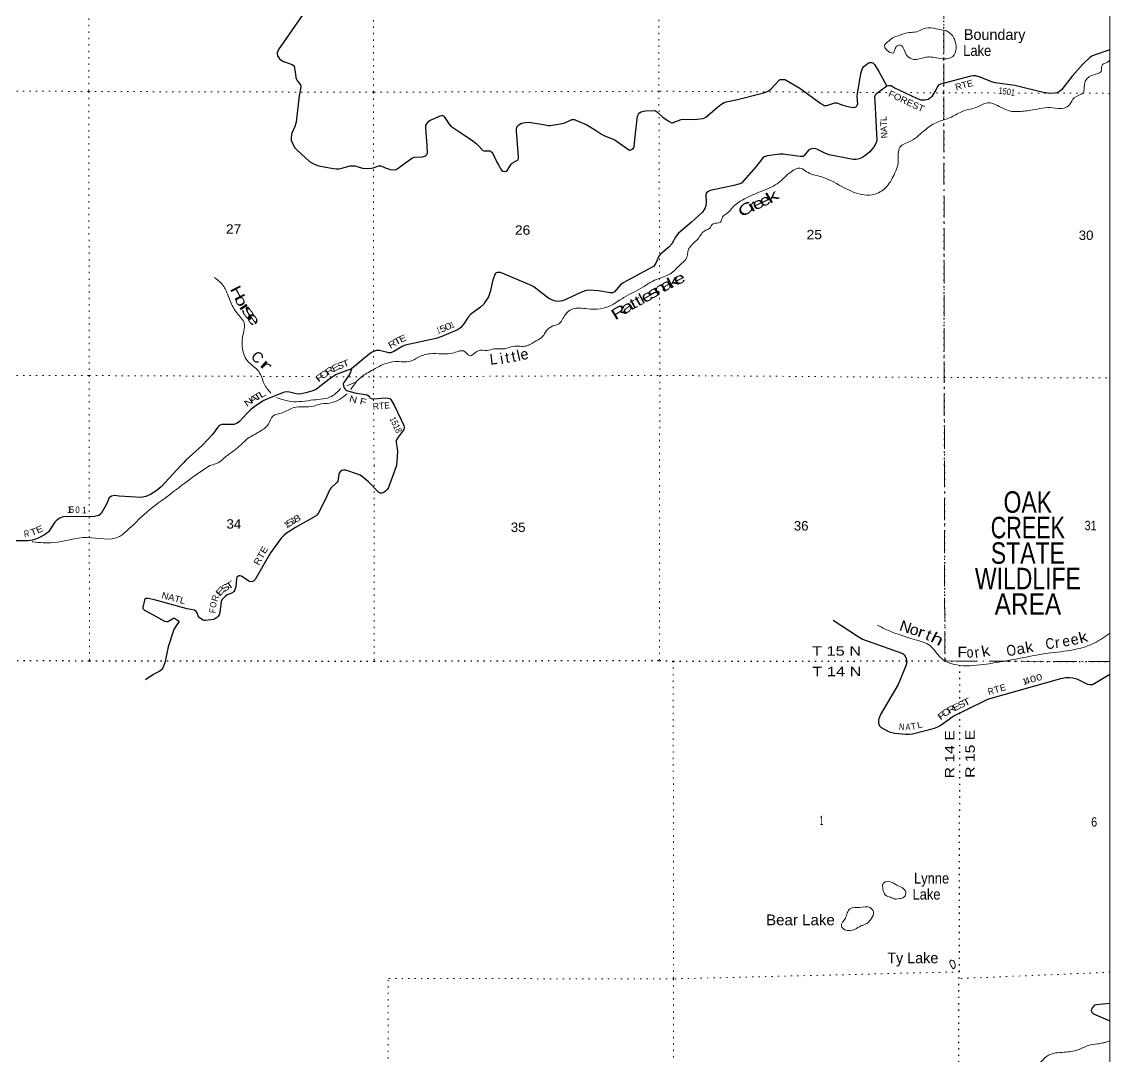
# Model space of a CAD drawing. Header units: feet. Extents: x -252658 to 9, y -366365 to -181930.
# Drawn here: x -20262 to 6, y -285860 to -266598 of the extents above; entities that cross this region are included whole.
import ezdxf
from ezdxf.enums import TextEntityAlignment as Align

# ---------------------------------------------------------------- set-up
doc = ezdxf.new("R2010")
doc.units = ezdxf.units.FT
doc.header["$LTSCALE"] = 80
doc.linetypes.add('DOT_DASHED', pattern=[7.7, 5, -1.2, 0.3, -1.2])
doc.linetypes.add('DOTTED', pattern=[1.5, 0.3, -1.2])
for name, color, linetype, lineweight in [('29', 7, 'Continuous', 25), ('39', 7, 'Continuous', 13), ('4', 7, 'Continuous', 13), ('44', 7, 'DOT_DASHED', 13), ('6', 7, 'DOTTED', 25), ('7', 7, 'DOTTED', 13)]:
    doc.layers.add(name, color=color, linetype=linetype, lineweight=lineweight)
doc.layers.add('30', color=7, linetype='Continuous')
doc.layers.add('41', color=7, linetype='Continuous')

msp = doc.modelspace()

# ---------------------------------------------------------------- linework, layer by layer
at = {"layer": '29'}
for points in [[(-14886.48, -266259.76), (-15478.55, -267112.94), (-15504.82, -267175.43), (-15507.8, -267199.27), (-15499.71, -267232.82), (-15463.14, -267285.68), (-15439.31, -267309.52), (-15388.16, -267335.89), (-15226.01, -267395.4), (-15207.04, -267404.87), (-15192.15, -267431.69), (-15172.96, -267527.97), (-15157.88, -267638.17), (-15140.05, -267683.48), (-15074.75, -267775.01), (-15068.58, -267802.67), (-15073.37, -267845.07), (-15096.62, -267974.94), (-15138.16, -268352.8), (-15154.94, -268470.13), (-15178.09, -268550.56), (-15233.85, -268674.25), (-15246.11, -268746.07), (-15242.79, -268802.37), (-15213.01, -268876.87), (-15177.27, -268942.42), (-15139.78, -268983.18), (-14904.81, -269197.19), (-14818.81, -269250.26), (-14729.12, -269283.6), (-14534.22, -269318.88)], [(0, -267122.82), (-295.59, -267220.17), (-337.28, -267238.05), (-374.58, -267263.82), (-504.23, -267388.73), (-705.03, -267609.05), (-897.11, -267860.83), (-938.58, -267897.11), (-986.44, -267920.42), (-1033.25, -267928.28), (-1120.45, -267932.34), (-1244.01, -267914.36), (-1773.1, -267787.49), (-2138.16, -267734.15), (-2201.4, -267714.82), (-2432.4, -267623.41), (-2505.14, -267607.55), (-2540.87, -267604.57), (-2588.92, -267607.99), (-3156.65, -267758.94), (-3187.06, -267774.41), (-3204.93, -267795.27), (-3239.93, -267864.25), (-3315.11, -267991.94), (-3349.81, -268023.36), (-3383.6, -268042.59), (-3446.53, -268058.5), (-3481.87, -268060.47), (-3511.65, -268057.49), (-3596.86, -268025.12), (-4016.86, -267827.19), (-4075.94, -267793.79), (-4117.69, -267792.29), (-4155.16, -267795.92)], [(-5179.2, -268127.53), (-5121.96, -268110.38), (-5091.86, -268107.63), (-5074.32, -268111.87), (-4971.72, -268148.75), (-4926.92, -268164.02), (-4816.74, -268190.83), (-4763.24, -268192.66), (-4742.29, -268187.85), (-4719.96, -268172.96), (-4703.58, -268153.59), (-4694.39, -268129.25), (-4703.58, -267989.7), (-4698.71, -267939.09), (-4639.12, -267563.39), (-4613.5, -267480.91), (-4600.1, -267457.07), (-4585.8, -267439.79), (-4521.18, -267381.09), (-4500.34, -267366.19), (-4475.03, -267358.74), (-4451.2, -267355.76), (-4432.44, -267359.13), (-4408.03, -267369.17), (-4384.2, -267394.5), (-4303.38, -267526.41), (-4155.16, -267795.92)], [(-11385.42, -269264.12), (-11329.19, -269363.94), (-11305.4, -269382.69), (-11272.64, -269387.15), (-11242.87, -269379.71), (-11222.75, -269364.9), (-11149.07, -269248.6), (-11133.21, -269233.63), (-11030.27, -269176.53), (-11019.53, -269162.18), (-11015.06, -269139.84), (-11020.88, -269024.51), (-11051.57, -268637.99), (-11050.06, -268596.78), (-11044.84, -268569.21), (-11028.46, -268536.43), (-11012.35, -268520.27), (-10987.52, -268502.91), (-10954.77, -268488.02), (-10880.32, -268473.12), (-10831.15, -268469.88), (-10622.52, -268497.79), (-10487.25, -268525.26), (-10456.08, -268527.32), (-10424.71, -268526.75), (-10201.38, -268493.97), (-10150.36, -268478.05), (-10030.9, -268421.72), (-10016.01, -268415.76), (-10001.18, -268415.36), (-9969.86, -268420.23), (-9944.54, -268427.68), (-9741, -268517.79), (-9678.03, -268551.36), (-9577.17, -268613.33), (-9469.58, -268692.9), (-9423.46, -268718.79), (-9249.3, -268782.41), (-9214.98, -268800.17), (-8965.86, -268979.1), (-8946.98, -268986.4), (-8932.09, -268986.4), (-8918.69, -268983.42), (-8896.35, -268970.01), (-8874.02, -268949.16), (-8858.87, -268918.03), (-8839.13, -268732.09), (-8799.64, -268358.21), (-8780.96, -268319.69), (-8758.63, -268295.85), (-8725.88, -268276.48), (-8686.31, -268263.18), (-8643.99, -268255.63), (-8481.35, -268251.03), (-8460.85, -268255.63), (-8441.49, -268267.54), (-8325.79, -268374.51), (-8209.96, -268456.02), (-8165.3, -268476.88), (-8144.45, -268479.86), (-8129.88, -268476.35), (-7986.63, -268420.26), (-7954.59, -268413.9), (-7775.89, -268419.52), (-7687.36, -268414.3), (-7580.16, -268396.42), (-7548.89, -268385.99), (-7526.44, -268373.75), (-7269.44, -268157.94), (-7214.63, -268117.08), (-7183.36, -268100.69), (-7148.32, -268089), (-6933, -268042.92), (-6466, -267925.07), (-6405.41, -267906.26), (-6371.91, -267890.61), (-6335.43, -267867.52), (-6312.69, -267850.41), (-6160.59, -267685.69), (-6155.27, -267679.8), (-6137.41, -267673.84), (-6091.25, -267672.35), (-6051.05, -267675.33), (-6026.02, -267684.91), (-5772.25, -267831.3), (-5385.17, -268116.98), (-5337.11, -268146.88), (-5323.71, -268154.33), (-5299.16, -268155.79), (-5268.62, -268154.33), (-5179.2, -268127.53)], [(-4155.16, -267795.92), (-4346.93, -267936.81), (-4369.56, -267964.08), (-4382.66, -267996.41), (-4378.66, -268084.08), (-4355.7, -268436.51), (-4343.58, -268693.8)], [(-14534.22, -269318.88), (-14410.5, -269334.26), (-14353.92, -269334.26), (-14305.34, -269326.96), (-14148.45, -269280.62), (-14100.05, -269278.79), (-14059.11, -269283.6), (-13917.67, -269322.47), (-13835.78, -269331.28), (-13749, -269326), (-13718.16, -269320.85), (-13616.06, -269283.17), (-13575.22, -269282.11), (-13475.82, -269322.47), (-13399.53, -269347.67), (-13319.13, -269353.63), (-13292.33, -269347.67), (-13271.1, -269338.33), (-13091.15, -269203.88), (-13000.51, -269139.09), (-12947.78, -269117.12), (-12803.11, -269110.43), (-12757.82, -269101.84), (-12738.46, -269085.45), (-12714.64, -269061.61), (-12706.09, -269041.26), (-12712.85, -268899.11), (-12736.12, -268580.7), (-12736.97, -268529.72), (-12721.34, -268500.78), (-12680.39, -268449.27), (-12656.57, -268431.39), (-12610.1, -268413.74), (-12468.97, -268350.94), (-12445.15, -268344.98), (-12424.72, -268345.37), (-12409.41, -268347.96), (-12394.52, -268362.86), (-12311.59, -268496.49), (-12272.43, -268541.64), (-12144.04, -268626.09), (-11888.47, -268794.51), (-11809.39, -268856), (-11762.89, -268901.72), (-11677.36, -268994.55), (-11654.55, -269002.01), (-11562.93, -268999.59), (-11542.14, -269004.26), (-11526.5, -269013.93), (-11507.89, -269026.6), (-11491.08, -269050.27), (-11422.11, -269198.99), (-11385.42, -269264.12)], [(-4343.58, -268693.8), (-4338.82, -268794.89), (-4354.38, -268853.09), (-4390.17, -268922.5), (-4473.37, -269017.81), (-4536.02, -269076.58), (-4604.51, -269124.25), (-4667.36, -269150.14), (-4723.63, -269160.01), (-4774.25, -269160.01), (-4848.7, -269148.09), (-5228.37, -269075.08), (-5295.12, -269052.39), (-5442.78, -268973.77), (-5477.09, -268962.68), (-5529.13, -268955.89), (-5576.78, -268967.81), (-5609.9, -268991.5), (-5691.12, -269090.83), (-5713.76, -269104.88), (-5758.43, -269107.86), (-5859.87, -269095.3), (-6086.54, -269063.23), (-6145.55, -269063.16), (-6383.77, -269095.94), (-6434.4, -269110.84), (-6460.72, -269131.88), (-6584.69, -269294.86), (-6860.56, -269600.56), (-6909.37, -269624.85), (-7001.59, -269649.31), (-7446.24, -269737.34), (-7490.04, -269761.92), (-7510.89, -269785.76), (-7527.26, -269814.65), (-7516.59, -269968.85), (-7522.8, -270021.16), (-7537.69, -270059.9), (-7552.58, -270092.67), (-7584.4, -270140.34), (-7788.92, -270326.61), (-8036.48, -270538.15), (-8086.67, -270608.09), (-8158.57, -270731.84), (-8212.86, -270795.06), (-8366.65, -270923.75), (-8399.77, -270961.28), (-8452.54, -271095.08), (-8477.2, -271128.15), (-8501.02, -271151.99), (-8594.12, -271205.87), (-9062.35, -271457.41), (-9110.88, -271497.37), (-9226.13, -271627.26), (-9260.81, -271644.11), (-9306.53, -271648.12), (-9521.58, -271607.72), (-9692.19, -271596.17), (-9751.72, -271601.93), (-9841.05, -271631.73), (-9960.15, -271689.8), (-10189.46, -271792.64), (-10232.3, -271803.41), (-10284.75, -271807.54), (-10350.26, -271795.62), (-10446.74, -271751.44), (-10730.02, -271536.74), (-10799.92, -271494.66), (-11348.22, -271268.97), (-11382.08, -271263.73), (-11402.93, -271263.73), (-11426.75, -271275.64), (-11446.84, -271292.09), (-11490.02, -271403.77), (-11538.23, -271629.47), (-11572.66, -271719.63), (-11632.22, -271814.99), (-11659.02, -271853.72), (-11717.5, -271912.03), (-11897.25, -272044.43), (-11952.15, -272100.02), (-12029.56, -272221.4), (-12095.27, -272296.22), (-12147.07, -272336.41), (-12440.7, -272460.11), (-12544.13, -272492.91), (-13122.62, -272618.04), (-13164.01, -272637.39), (-13345.96, -272746.17), (-13387.65, -272761.06), (-13424.21, -272761.11), (-13602.06, -272716.37), (-13655.66, -272719.35), (-13694.37, -272731.27), (-13750.95, -272758.08), (-13798.06, -272793.74), (-14119.77, -273059)], [(-14119.77, -273059), (-14409.96, -273168.44), (-14453.71, -273194.61), (-14545.36, -273261.27), (-14771.89, -273439.33), (-14842.32, -273473.21), (-14973.34, -273508.97), (-15083.52, -273529.83), (-15150.25, -273525.96), (-15277.08, -273497.05), (-15340.73, -273490.21), (-15376.83, -273495.57), (-15408.1, -273505.99), (-15667.17, -273610.28), (-15751.9, -273652.59), (-15899.44, -273744.37), (-15994.73, -273815.89), (-16069.38, -273893.87), (-16209.14, -274039.37), (-16249.74, -274074.35), (-16304.43, -274095.99), (-16386.53, -274099.12), (-16536.7, -274098.97), (-16569.45, -274107.9), (-16587.57, -274121.32), (-16611.14, -274146.64), (-16713.53, -274282.28), (-16896.08, -274482.75), (-17205.22, -274761.96), (-17246.91, -274803.68), (-17303.35, -274860.83)], [(-14119.77, -273059), (-14149.98, -273143.96), (-14177.2, -273192.56), (-14265.36, -273316.04), (-14274.92, -273339.77), (-14274.3, -273375.64), (-14263.87, -273406.92), (-14246.01, -273435.23), (-14229.72, -273450.25), (-14208.78, -273465.03), (-14171.56, -273478.44), (-14057.52, -273509.85), (-13828.89, -273545.94), (-13811.99, -273555.17), (-13789.65, -273589.44), (-13779.16, -273600.42), (-13749.45, -273614.77), (-13731.59, -273619.24), (-13717.09, -273621), (-13496, -273602.99), (-13438.27, -273604.34), (-13409.73, -273613.78), (-13390.62, -273629.67), (-13320.58, -273750.67), (-13145.1, -274116.49), (-13139.73, -274139.95), (-13139.73, -274162.3), (-13148.66, -274189.12), (-13159.98, -274208.42), (-13253.5, -274335.65), (-13281.93, -274382.06), (-13290.11, -274403.67), (-13288.5, -274431.39), (-13270.02, -274542.97), (-13267.88, -274595.68), (-13272.79, -274695.7), (-13287.15, -274863.52)], [(-17303.35, -274860.83), (-17664.69, -275256.68), (-17739.5, -275319.62), (-17864.95, -275398.13), (-17951.34, -275437.43), (-18038.05, -275455.58), (-18445.53, -275429.16), (-18532.5, -275417.78), (-18593.4, -275430.26), (-18634.6, -275461.01), (-18682.23, -275581.47), (-18783.19, -275754.57), (-18827.01, -275789.11), (-18905.54, -275812.69), (-19049.34, -275818.85), (-19426.94, -275808.58), (-19490.63, -275814.65), (-19553.45, -275840.19), (-19600.57, -275871.63), (-19643.4, -275917.09), (-19766.35, -276094.05), (-19824.4, -276142.76), (-19958.54, -276213.01), (-20008.28, -276233.75), (-20060, -276248.85), (-20150.32, -276260.64), (-20389.85, -276264.57)], [(-13287.15, -274863.52), (-13431.09, -275271.79), (-13455.22, -275309.72), (-13486.64, -275341.16), (-13520, -275363.76), (-13553.39, -275376.52), (-13589.56, -275372.66), (-13616.22, -275360.8), (-13808.09, -275161.69), (-13916.61, -275071.01), (-13963.73, -275039.58), (-14011.05, -275020.69), (-14224.86, -274947.24), (-14270.36, -274945.25), (-14305.35, -274955.1), (-14332.84, -274978.67), (-14350.51, -275000.29), (-14358.76, -275024.58), (-14379.5, -275150.24), (-14397.63, -275177.11), (-14509.55, -275280.26), (-14526.31, -275305.1), (-14619.48, -275512.19), (-14745.16, -275754.74), (-14760.86, -275778.31), (-14783.07, -275800.71), (-15168.01, -276014.03), (-15332.21, -276120.17), (-15385.22, -276165.36), (-15432.97, -276212.09), (-15630.44, -276484.44), (-15913.2, -276983.9), (-15938.9, -277008.22), (-15966.39, -277020.01), (-16007.62, -277025.9), (-16033.15, -277017.07), (-16172.54, -276919.81), (-16200.51, -276912.27), (-16221.63, -276915.88), (-16239.3, -276925.7), (-16255.01, -276941.42), (-16262.76, -276961.82), (-16277.69, -277119.46), (-16294.27, -277175.22), (-16311.94, -277206.66), (-16338.3, -277228.91), (-16436.45, -277268.25), (-16470.98, -277294.09), (-16508.29, -277329.46), (-16535.77, -277362.86), (-16551.12, -277395.35), (-16572.3, -277594.88), (-16588.78, -277639.88), (-16608.42, -277669.35), (-16633.94, -277696.86), (-16654.94, -277712.19), (-16694.81, -277730.26), (-16842.06, -277747.94), (-16861.69, -277745.97), (-16886.91, -277742.73), (-16932.38, -277712.57), (-16955.94, -277690.96), (-16980.32, -277658.31), (-16997.17, -277604.52), (-17017.79, -277576.22), (-17048.21, -277557.36), (-17183.34, -277527.3), (-17791.81, -277363.88), (-17910.14, -277334.38), (-17937.63, -277334.38), (-17955.51, -277338.93), (-17969.04, -277352.06), (-17978.86, -277365.81), (-18010.27, -277503.34), (-18010.27, -277521.03), (-18004.38, -277530.85), (-17976.89, -277554.43), (-17817.47, -277643.26), (-17605.82, -277756.79), (-17568.42, -277762.57), (-17542.99, -277762.68), (-17436.96, -277701.78), (-17418.18, -277701.58), (-17346.54, -277749.94), (-17338.8, -277758.76), (-17336.83, -277772.51), (-17425.19, -277901.2), (-17439.56, -277933.07), (-17535.33, -278239.97), (-17601.07, -278537.08), (-17629.38, -278617.34), (-17660.79, -278664.49), (-17689.9, -278688.29), (-17776.63, -278731.29), (-17820.2, -278757.39), (-17958.65, -278852.39)], [(-5153.47, -277739.79), (-4689.73, -278046.09), (-4604.36, -278093.72), (-3856.37, -278358.61), (-3822.93, -278388.43), (-3791.52, -278451.3), (-3783.67, -278522.03), (-3799.83, -278590.56), (-3941.82, -278941.12), (-4274.87, -279496.18), (-4309.85, -279596.73), (-4309.85, -279655.68), (-4290.22, -279706.76), (-4260.37, -279741.85), (-4108.97, -279818.64), (-4003.56, -279844.29), (-3801.51, -279862.43), (-3737.26, -279863.01), (-3673.71, -279856.08), (-3267.31, -279749.85), (-3202.5, -279726.41), (-3159.31, -279700.87), (-2992.54, -279581.8), (-2935.48, -279537.79), (-2908.27, -279520.82), (-2347.1, -279246.27), (-2296.89, -279222.18), (-2252.23, -279205.76), (-911.84, -278823.66), (-828.77, -278809.87), (-750.24, -278807.9), (-691.33, -278813.8), (-616.15, -278831.44), (-416.46, -278929.72), (-371.03, -278940.74), (-347.74, -278941.5), (-326.14, -278936.6), (-246.87, -278895.57), (0, -278743.71)], [(0, -284876.97), (-249.56, -284901.46), (-285.19, -284911.29), (-328.1, -284956.47), (-351.7, -285006.73), (-343.81, -285035.06), (-304.12, -285068.91), (0, -285201.33)]]:
    msp.add_lwpolyline(points, dxfattribs=at)
at = {"layer": '39'}
msp.add_line((-14034.33, -273304.28), (-14208.07, -273378.49), dxfattribs=at)
for points in [[(-3054.49, -266760.95), (-3235.18, -266728.32), (-3434.26, -266715.57), (-3571.92, -266774.05), (-3832.14, -266816.8), (-3939.37, -266857.59), (-4050.63, -266898.33), (-4126.02, -266965.71), (-4191.21, -267023.17), (-4122.55, -267152.85), (-4032.3, -267176.2), (-4005.34, -267118.23), (-3962.09, -267046.39), (-3899.54, -267035.17), (-3832.31, -267122.59), (-3773.4, -267230.01), (-3657.62, -267299.98), (-3441.73, -267260.66), (-3367.16, -267253.62), (-3081.86, -267289.68), (-2926.25, -267243.5), (-2863.81, -267093.47), (-2893.7, -266924.07), (-2950.87, -266836.79), (-2986.65, -266804.12), (-3054.49, -266760.95)], [(0.93, -267314.86), (-98.23, -267374.38), (-136.71, -267391.97), (-162.65, -267522.38), (-241.76, -267567.58), (-424.06, -267651.61), (-476.04, -267773.63), (-498.15, -267918.18), (-666.5, -268012.46), (-750.79, -268142.08), (-854.33, -268207.07), (-1071.57, -268198.09), (-1440.46, -268239.36), (-1692.44, -268268.13), (-1823.24, -268266.36), (-2093.46, -268158.08), (-2265.83, -268105.45), (-2423.62, -268163.67), (-2597.53, -268223.67), (-2736.93, -268262.02), (-2949.76, -268371.79), (-3166.18, -268449.33), (-3423.81, -268596.72), (-3714.71, -268822.12), (-3911.47, -268934.13), (-3941.11, -269187.21), (-4035.69, -269479.65), (-4201.93, -269714.79), (-4428.77, -269818.33), (-4623.96, -269815.69), (-4992.22, -269663.84), (-5384.2, -269481.49), (-5650.62, -269389.36), (-5750.41, -269327.65), (-5962.89, -269411.28), (-6197.14, -269615.32), (-6494.93, -269756.13), (-6804.8, -269896.77), (-7005.92, -270032.86), (-7089.8, -270132.31), (-7152.84, -270179.74), (-7214.01, -270237.25), (-7253.54, -270331.27), (-7390.76, -270357.58), (-7454.36, -270445.23), (-7527.29, -270480.46), (-7674.44, -270643.43), (-7844.11, -270834.26), (-7897.01, -271022.65), (-8005.09, -271125.8), (-8143.8, -271260.72), (-8374.75, -271370.25), (-8510.37, -271426.75), (-8697.07, -271538.89), (-9051.95, -271733.25), (-9151.41, -271794.26), (-9279.31, -271875.01), (-9729.08, -271943.35), (-10012.92, -271947.55), (-10141.16, -272052.44), (-10266.3, -272225.77), (-10371.44, -272260.55), (-10489.37, -272347.47), (-10563.38, -272461.14), (-10681.17, -272538), (-10871.7, -272636.01), (-11109.29, -272642.85), (-11268.9, -272686.96), (-11474.23, -272690.21), (-11597.37, -272716.7), (-11764.53, -272724.5), (-11924.77, -272814.87), (-12016.28, -272737.18), (-12213.85, -272760.65), (-12658.92, -272780.77), (-12875.15, -272844.23), (-13025.08, -272916.64), (-13306.99, -272926.9), (-13500.78, -272968.53), (-13782.5, -273111.57), (-13979.6, -273247.71), (-14135.67, -273442.66)], [(-15626.26, -273511.16), (-15746.01, -273342.46), (-15849.49, -273109.7), (-16040.3, -272934.1), (-16153.62, -272685.12), (-16126.91, -272351.53), (-16118.89, -272206.79), (-16174.05, -272119.53), (-16328.2, -271912.24), (-16431.54, -271669.43), (-16527.66, -271487.06), (-16676.88, -271360.31)], [(-14206.07, -273527.76), (-14234.28, -273552.73), (-14525.15, -273696.99), (-14730.79, -273722.37), (-14827.85, -273755.25), (-15198.55, -273782.42), (-15413.21, -273878.08), (-15585.13, -273940.13), (-15673.81, -274095.85), (-15826.53, -274224.54), (-16057.8, -274358.21)], [(-14324.14, -273429.66), (-14493.26, -273572.69), (-14832.31, -273640.52), (-15247.32, -273669.09), (-15520.84, -273594.57)], [(-16057.8, -274358.21), (-16308.43, -274582.14), (-16483.31, -274712.55), (-16562.75, -274781.88), (-16759.51, -274861.64)], [(-16759.51, -274861.64), (-17125, -275112.05), (-17537, -275425.05), (-17985, -275773.05), (-18365, -276128.05), (-18440, -276181.05), (-19045, -276201.05), (-19678, -276297.05), (-20055, -276281.05), (-20067.11, -276279.59)], [(-0.61, -277980.11), (-143, -278083.05), (-457, -278234.05), (-797, -278311.05), (-1267, -278373.05), (-1552, -278427.05), (-2012, -278511.05), (-2482, -278581.05), (-2728, -278588.05), (-3157, -278435.05), (-3347, -278218.05), (-3628, -278104.05), (-3927, -278009.05), (-4185, -277906.05), (-4325, -277832.05)], [(-4002, -282933.05), (-4086, -282901.05), (-4182, -282857.05), (-4227, -282746.05), (-4227, -282657.05), (-4114, -282603.05), (-4000, -282657.05), (-3864, -282727.05), (-3800, -282802.05), (-3832, -282895.05), (-3921, -282926.05), (-3979, -282935.05), (-4000, -282935.05)], [(-4640, -283433.05), (-4745, -283494.05), (-4933, -283507.05), (-5000, -283438.05), (-4926, -283290.05), (-4890, -283192.05), (-4838, -283116.05), (-4665, -283092.05), (-4465, -283093.05), (-4402, -283177.05), (-4446, -283303.05), (-4506, -283374.05), (-4608, -283423.05), (-4639, -283433.05)], [(-2955, -284069.05), (-2905, -284088.05), (-2887, -284135.05), (-2888, -284205.05), (-2915, -284231.05), (-2946, -284196.05), (-2970, -284154.05), (-2981, -284101.05), (-2955, -284069.05)], [(-4004.92, -289797.49), (-3849.87, -289751.3), (-3740.28, -289613.3), (-3560.93, -289288.73), (-3484.89, -289070.02), (-3359.28, -288940.19), (-3194.91, -289001.74), (-3137.75, -288885.48), (-3135.45, -288581.74), (-3101.54, -288085.12), (-2990.47, -287752), (-2824.52, -287604.36), (-2646.52, -287458.81), (-2486.29, -287270.9), (-2286.23, -287131.55), (-2021.42, -286936.35), (-1800.54, -286702.61), (-1637.54, -286414.13), (-1428.13, -286101.85), (-1286.39, -285966.1), (-1140.71, -285840.43), (-854.85, -285786.2), (-597.21, -285741.82), (-399, -285661.05), (-235, -285632.05), (-130, -285613.05), (-73, -285598.05), (-1, -285575.37)]]:
    msp.add_spline(points, degree=3, dxfattribs=at)
at = {"layer": '4'}
msp.add_lwpolyline([(-250643.67, -181929.5), (-219314.25, -182252.72), (-187984.41, -182532.85), (-156654.22, -182769.88), (-125323.73, -182963.82), (-93993.01, -183114.65), (-62662.1, -183222.4), (-31331.08, -183287.04), (0, -183308.59), (0, -366365.25), (-31582.88, -366343.53), (-63165.71, -366278.36), (-94748.41, -366181.36), (-126330.93, -366017.71), (-157913.21, -365822.21), (-189495.2, -365583.27), (-221076.82, -365300.9), (-252658.03, -364975.08)], close=True, dxfattribs=at)
msp.add_lwpolyline([(-250643.67, -181929.5), (-219314.25, -182252.72), (-187984.41, -182532.85), (-156654.22, -182769.88), (-125323.73, -182963.82), (-93993.01, -183114.65), (-62662.1, -183222.4), (-31331.08, -183287.04), (0, -183308.59), (0, -366365.25), (-31582.88, -366343.53), (-63165.71, -366278.36), (-94748.41, -366181.36), (-126330.93, -366017.71), (-157913.21, -365822.21), (-189495.2, -365583.27), (-221076.82, -365300.9), (-252658.03, -364975.08)], close=True, dxfattribs=at)
at = {"layer": '44'}
for points in [[(0, -246728.1), (-3076.4, -246769.58), (-3115.14, -251977.09), (-3081.94, -274862.79)], [(-3081.94, -274862.79), (-3075.28, -278499.88), (-2865.07, -278502.93), (0.16, -278510.56)]]:
    msp.add_lwpolyline(points, dxfattribs=at)
at = {"layer": '6'}
for p, q in [((-3081.94, -274862.79), (-3075.28, -278499.88)), ((-2796.31, -279199.37), (-2795.91, -278544.05)), ((-2135, -278505.5), (0.16, -278510.56))]:
    msp.add_line(p, q, dxfattribs=at)
for points in [[(-3081.94, -274862.79), (-3082.81, -273224.12), (-3090.35, -267921.47), (-3099.66, -262651.17), (-3099.75, -262588.67), (-3107.39, -257321.17), (-3107.44, -257282.89), (-3110.63, -252058.09), (-3115.53, -251975.54), (-3076.4, -246769.58), (-3094.09, -241511.34), (-3088.91, -241426.91), (-3088.76, -236215.6), (-3089.47, -236121.04), (-3098.3, -230890.29), (-3090.78, -230781.76), (-3126.04, -229095.5)], [(-31451, -278480.93), (-29623.72, -278478.23), (-24310.82, -278482.99), (-18999.99, -278495.77), (-13703.18, -278502.42), (-8388.13, -278489.09), (-8132.94, -278503.03), (-3075.28, -278499.88), (-2865.07, -278502.93)], [(-2816.2, -303126.06), (-2810.36, -300350.17), (-2809.2, -300197.3), (-2814.44, -295043.45), (-2817.34, -294894.57), (-2810.4, -289724.72), (-2811.29, -289575.86), (-2810.44, -284414.01), (-2799.45, -284289.37), (-2796.46, -279439.94)]]:
    msp.add_lwpolyline(points, dxfattribs=at)
at = {"layer": '7'}
for p, q in [((0, -267930.84), (-1743.16, -267925.56)), ((-13701.88, -274863.27), (-13710.08, -273862.87)), ((-19008.74, -274859.47), (-18999.99, -278495.77)), ((-13701.88, -274863.27), (-13703.18, -278502.42)), ((-8386.79, -274865.84), (-8388.13, -278489.09)), ((6, -284296.05), (-2810.44, -284414.01))]:
    msp.add_line(p, q, dxfattribs=at)
for points in [[(-8393.06, -252621.13), (-8397.03, -257281.44), (-8411.58, -262602.4), (-8397.52, -267891.57), (-8385.36, -271454.87)], [(-19012.72, -253609.73), (-19011.54, -257258.26), (-19009.96, -262577.43), (-19016.44, -267896.5), (-19004.38, -273185.63), (-19008.74, -274859.47)], [(-13711.78, -273656.06), (-13715.43, -273211.06), (-13715.25, -267910.01), (-13716.88, -262594.86), (-13715.5, -262088.82)], [(-4154.4, -267915.48), (-8397.52, -267891.57), (-13715.25, -267910.01), (-19016.44, -267896.5), (-24331.41, -267860.66), (-29653.02, -267869), (-31447.44, -267879.6)], [(-2135.01, -267924.37), (-3091.42, -267921.47), (-3893.91, -267916.95)], [(-8384.39, -271737.04), (-8379.46, -273182.8), (-8386.79, -274865.84)], [(-31454.76, -273198.76), (-29627.02, -273168.38), (-24317.89, -273190.05), (-19004.38, -273185.63), (-14850.02, -273205.6)], [(-14524.96, -273207.17), (-13715.43, -273211.06), (-8379.46, -273182.8), (-3083.89, -273223.04), (0, -273228.79)], [(-8132.94, -278503.03), (-8123.42, -284419.31), (-8139.37, -289717.84), (-8129.45, -295050.75), (-8139.4, -300353.35), (-8142.55, -303217.05)], [(-2799.45, -284289.37), (-8123.42, -284419.31), (-13440.32, -284412.52)], [(-13457.14, -302232.05), (-13456.46, -300366.67), (-13450.42, -295049.96), (-13442.43, -289741.32), (-13440.32, -284412.52)]]:
    msp.add_lwpolyline(points, dxfattribs=at)

# ---------------------------------------------------------------- texts
at = {"layer": '30'}
for s, rotation, width, p in [('RTE', 14.89, 1.05, (-2699.11, -267833.89)), ('FOREST', 334.767, 1.1, (-3814.78, -268131.04)), ('1501', 351.687, 0.8, (-1929.47, -267956.66)), ('0', 22.845, 1.45, (-12299.45, -272324.95)), ('1', 22.845, 0.55, (-12223.7, -272294.31)), ('1', 19.595, 0.45, (-12485.22, -272400)), ('5', 22.845, 1.3, (-12398.47, -272366.21)), ('R', 30.873, 1.25, (-13334.98, -272651.66)), ('T', 28.873, 1.5, (-13239.46, -272596.14)), ('E', 25.205, 1.2, (-13144.27, -272550.41)), ('E', 28.887, 1.3, (-14395.97, -273090.89)), ('S', 20.663, 1.1, (-14305.78, -273054.42)), ('T', 20.663, 1.3, (-14208.45, -273016.21)), ('F', 38.169, 1.7, (-14673.93, -273267.73)), ('O', 38.169, 1.4, (-14593.66, -273209.54)), ('R', 35.03, 1.35, (-14497.23, -273143.63)), ('N', 34.884, 1.35, (-16005.69, -273729.49)), ('A', 31.535, 1.45, (-15918.17, -273672.74)), ('T', 30.928, 1.55, (-15840.55, -273630.73)), ('L', 28.928, 1.5, (-15754.64, -273580.07)), ('N F', 347.03, 1.25, (-14016.43, -273706.67)), ('1518', 295.627, 0.85, (-13350.31, -274128.77)), ('5', 358.442, 0.8, (-19331.42, -275743.24)), ('0', 358.442, 0.9, (-19225.83, -275744.26)), ('5', 32.879, 1.6, (-15238.02, -275975.94)), ('1', 32.879, 0.85, (-15175.29, -275935.38)), ('8', 28.994, 1.5, (-15109.45, -275901.55)), ('T', 20.09, 1.25, (-20023.2, -276151.88)), ('E', 24.09, 1.2, (-19907.48, -276102.75)), ('1', 32.879, 0.85, (-15300.76, -276016.48)), ('R', 7.437, 0.8, (-20163.65, -276188.91)), ('S', 35.663, 1.5, (-16440.71, -277186.06)), ('T', 32.59, 1.6, (-16357.76, -277140.04)), ('E', 48.842, 1.7, (-16519.22, -277240)), ('O', 77.941, 0.85, (-16639.54, -277466.11)), ('F', 83.941, 0.85, (-16649.05, -277571.98)), ('4', 15.911, 1.15, (-1524.29, -278925.47)), ('0', 15.911, 1.25, (-1414.74, -278894.23)), ('0', 15.911, 1.25, (-1301.09, -278861.83)), ('R', 15.911, 0.95, (-2202.08, -279118.67)), ('T', 15.911, 1.15, (-2090.25, -279086.8)), ('E', 26.357, 1.25, (-2833.68, -279409.23)), ('S', 26.357, 1.25, (-2736.26, -279360.96)), ('T', 26.357, 1.45, (-2642.01, -279315.36)), ('F', 35.526, 1.6, (-3095.93, -279563.96)), ('O', 35.526, 1.3, (-3016.04, -279504.25)), ('R', 31.357, 1.25, (-2925.13, -279449.94)), ('N', 354.87, 0.75, (-3882.39, -279783.34)), ('A', 1.845, 0.75, (-3758.92, -279787.94)), ('T', 11.649, 1.05, (-3646.44, -279775.81)), ('L', 14.649, 1.1, (-3525.57, -279745))]:
    msp.add_text(s, height=120, rotation=rotation, dxfattribs=dict(at, width=width)).set_placement(p, align=Align.CENTER)
for s, rotation, p in [('NATL', 92.697, (-4151.77, -268559.06)), ('RTE', 4.657, (-13561.79, -273808.03)), ('1', 358.442, (-19377.22, -275742.38)), ('1', 358.442, (-19097.32, -275749.66)), ('R', 70.471, (-16603.21, -277350.94)), ('1', 15.911, (-1569.28, -278938.29)), ('E', 15.911, (-1978.88, -279055.05))]:
    msp.add_text(s, height=120, rotation=rotation, dxfattribs=at).set_placement(p, align=Align.CENTER)
for s, rotation, width, p in [('RTE', 60.484, 1.15, (-15849.52, -276729.33)), ('NATL', 344.967, 1.1, (-17668.37, -277328))]:
    msp.add_text(s, height=120, rotation=rotation, dxfattribs=dict(at, width=width)).set_placement(p)
at = {"layer": '41'}
for s, p in [('Boundary', (-2718.73, -266936.04)), ('Ty Lake', (-4146, -284129.05))]:
    msp.add_text(s, height=200, dxfattribs=at).set_placement(p)
for s, width, p in [('Lake', 0.9, (-2731.65, -267233.26)), ('Lynne', 0.9, (-3648.8, -282644.5)), ('Lake', 0.9, (-3676, -282944.05)), ('Bear Lake', 1.05, (-6403, -283421.05))]:
    msp.add_text(s, height=200, dxfattribs=dict(at, width=width)).set_placement(p)
for s, rotation, width, p in [('k', 30.998, 1.7, (-6238.57, -269934.39)), ('C', 38.781, 1.55, (-6717.07, -270159.95)), ('r', 31.716, 1.7, (-6607.26, -270109.92)), ('e', 26.467, 1.4, (-6512.96, -270070.27)), ('e', 24.356, 1.3, (-6387.4, -270011.99)), ('k', 27.705, 1.6, (-8091.26, -271523.81)), ('e', 26.489, 1.4, (-7976.04, -271467.33)), ('H', 296.869, 1.4, (-16328.86, -271691.26)), ('s', 31.513, 1.8, (-8451.31, -271716.65)), ('n', 30.468, 1.6, (-8338.43, -271650.46)), ('a', 28.691, 1.55, (-8219.14, -271585.87)), ('o', 296.696, 1.35, (-16265.09, -271835.9)), ('t', 29.096, 1.35, (-8830.26, -271929.35)), ('t', 29.096, 1.35, (-8738.11, -271879.03)), ('l', 28.321, 1.15, (-8671.4, -271843.13)), ('e', 28.321, 1.45, (-8575.1, -271791.22)), ('r', 303.473, 1.8, (-16181.04, -271972.48)), ('s', 307.912, 2.05, (-16105.1, -272076.64)), ('R', 31.673, 1.5, (-9089.99, -272085.47)), ('a', 31.332, 1.6, (-8944.09, -271993.25)), ('e', 304.987, 1.65, (-16027.01, -272186.92)), ('L', 6.534, 0.95, (-11465.88, -272976.53)), ('r', 317.676, 2.15, (-15779.16, -273062.09))]:
    msp.add_text(s, height=200, rotation=rotation, dxfattribs=dict(at, width=width)).set_placement(p, align=Align.CENTER)
for s, rotation, p in [('C', 315.894, (-15942.16, -272915.78)), ('i', 10.218, (-11309.14, -272967.25)), ('t', 9.291, (-11205.91, -272948.26)), ('t', 11.488, (-11085.07, -272927.8)), ('l', 13.192, (-10988.48, -272908.24)), ('e', 10.754, (-10885.95, -272885.01))]:
    msp.add_text(s, height=200, rotation=rotation, dxfattribs=at).set_placement(p, align=Align.CENTER)
for s, rotation, width, p in [('N', 341.578, 1.1, (-3935.31, -277925.82)), ('o', 342.651, 1.1, (-3745.96, -277988.64)), ('r', 339.74, 1.35, (-3600.64, -278034.14)), ('t', 336.278, 1.2, (-3454.83, -278087.96)), ('h', 332.244, 1.5, (-3359.21, -278124.62)), ('C', 7.846, 0.85, (-1184.18, -278285.66)), ('e', 9.639, 0.95, (-869.72, -278237.82)), ('k', 14.597, 1.2, (-553.15, -278173.91)), ('F', 359.872, 1.1, (-2839.18, -278434.06)), ('o', 5.305, 0.85, (-2659.99, -278442.03)), ('k', 11.856, 1.15, (-2369.74, -278427.91)), ('O', 10.328, 0.85, (-1906.04, -278415.59)), ('a', 10.41, 1.05, (-1722.14, -278382.05)), ('k', 10.723, 1.1, (-1556.89, -278351.64))]:
    msp.add_text(s, height=200, rotation=rotation, dxfattribs=dict(at, width=width)).set_placement(p)
for s, rotation, p in [('e', 13.27, (-708.97, -278212.01)), ('r', 7.887, (-2508.52, -278444.96)), ('r', 7.033, (-1013.26, -278260.43))]:
    msp.add_text(s, height=200, rotation=rotation, dxfattribs=at).set_placement(p)
at = {"layer": '44'}
for s, width, p in [('OAK', 0.8, (-1528.73, -275740.26)), ('CREEK', 0.75, (-1528.2, -276215.26)), ('STATE', 0.8, (-1527.68, -276690.26)), ('WILDLIFE', 0.8, (-1527.14, -277165.25)), ('AREA', 0.85, (-1526.62, -277640.24))]:
    msp.add_text(s, height=400, rotation=0.063, dxfattribs=dict(at, width=width)).set_placement(p, align=Align.CENTER)
at = {"layer": '6'}
for s, rotation, width, p in [('T 15 N', 0.036, 1.3, (-5546.78, -278402.12)), ('T 14 N', 0.036, 1.3, (-5539.85, -278783.83)), ('R 14 E', 89.965, 1.25, (-2897.66, -280685.69)), ('R 15 E', 89.965, 1.25, (-2516.49, -280676.11))]:
    msp.add_text(s, height=175, rotation=rotation, dxfattribs=dict(at, width=width)).set_placement(p)
at = {"layer": '7'}
for s, width, p in [('27', 1.1, (-16460.4, -270544.45)), ('26', 1.1, (-11079.44, -270563.97)), ('25', 1.1, (-5647.78, -270647.66)), ('30', 1.05, (-580.2, -270660.34)), ('34', 1.05, (-16449.66, -276036.27)), ('35', 1.05, (-11156.02, -276097.81)), ('36', 1.05, (-5885.61, -276070.96)), ('31', 0.85, (-470.88, -276065.48)), ('1', 0.4, (-5402.2, -281553.77)), ('6', 0.85, (-348.51, -281585.67))]:
    msp.add_text(s, height=175, dxfattribs=dict(at, width=width)).set_placement(p)

doc.saveas('drawing.dxf')
